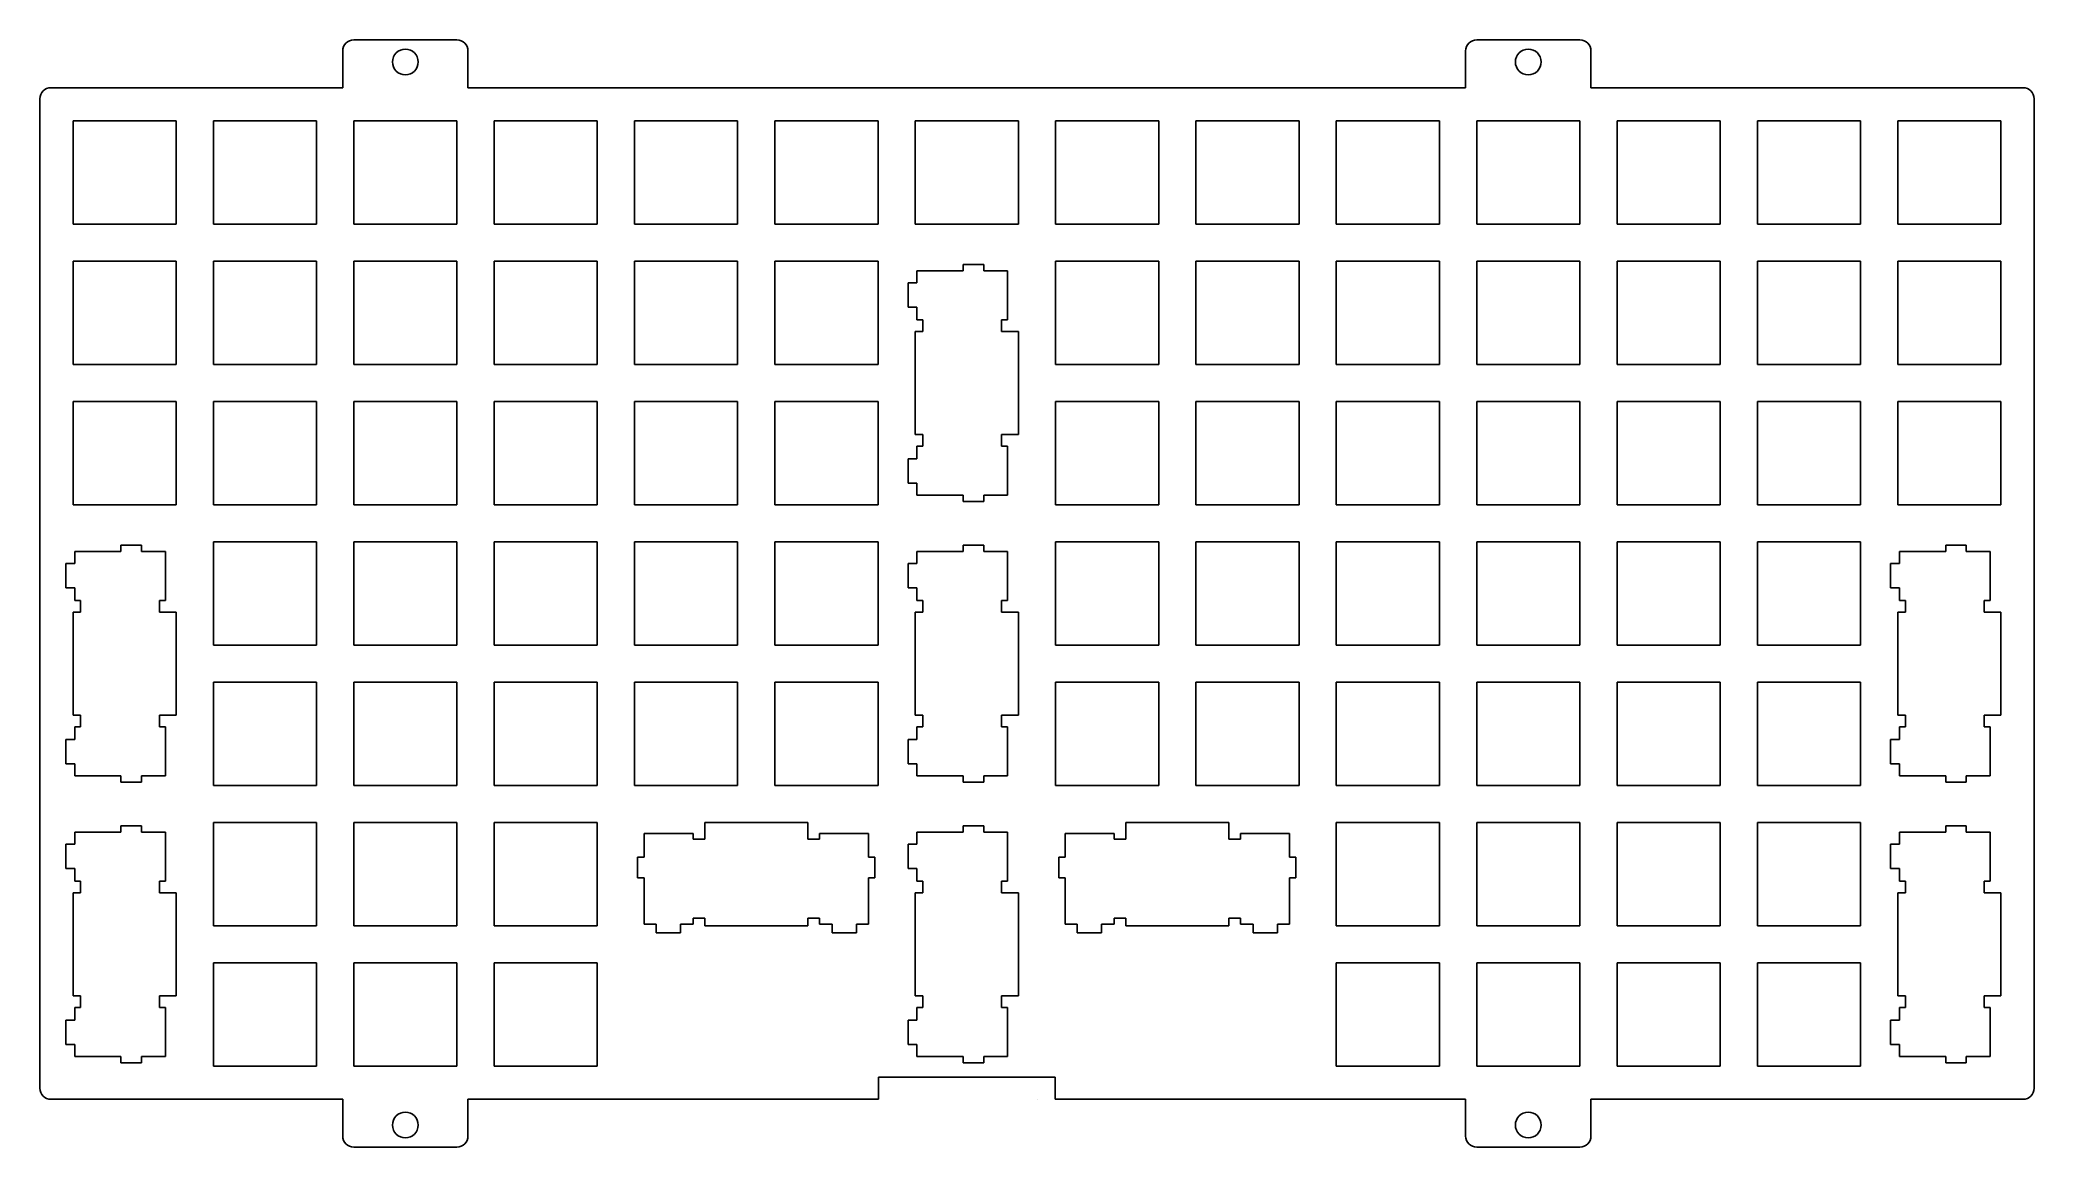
# Model space of a CAD drawing. Header units: millimetres. Extents: x -2 to 269, y -8 to 142.
import ezdxf

# ---------------------------------------------------------------- set-up
doc = ezdxf.new("R2010")
doc.units = ezdxf.units.MM
doc.layers.get('0').update_dxf_attribs({"linetype": 'CONTINUOUS'})

msp = doc.modelspace()

# ---------------------------------------------------------------- linework, layer by layer
for p, q in [((40.7183, 141.912), (54.719, 141.912)), ((193.118, 141.912), (207.119, 141.912)), ((39.2183, 135.412), (39.2183, 140.412)), ((56.219, 135.412), (56.219, 140.412)), ((191.618, 135.412), (191.618, 140.412)), ((208.619, 135.412), (208.619, 140.412)), ((-0.38173, 135.412), (39.2183, 135.412)), ((56.219, 135.412), (191.618, 135.412)), ((208.619, 135.412), (267.269, 135.412)), ((-1.88173, -0.38862), (-1.88173, 133.912)), ((268.769, 133.912), (268.769, -0.38862)), ((135.9185, 1.11138), (111.9185, 1.11138)), ((111.9185, 1.11138), (111.9185, -1.88862)), ((135.9185, 1.11138), (135.9185, -1.88862)), ((39.2183, -1.88862), (-0.38173, -1.88862)), ((39.2183, -6.88862), (39.2183, -1.88862)), ((56.219, -6.88862), (56.219, -1.88862)), ((111.9185, -1.88862), (56.219, -1.88862)), ((133.44364, -1.88862), (133.44364, -1.88862)), ((191.618, -1.88862), (135.9185, -1.88862)), ((191.618, -6.88862), (191.618, -1.88862)), ((267.269, -1.88862), (208.619, -1.88862)), ((208.619, -6.88862), (208.619, -1.88862)), ((54.719, -8.38862), (40.7183, -8.38862)), ((207.119, -8.38862), (193.118, -8.38862))]:
    msp.add_line(p, q)
at = {"color": 0}
for p, q in [((2.61827, 130.912), (16.6192, 130.912)), ((2.61827, 116.911), (2.61827, 130.912)), ((16.6192, 130.912), (16.6192, 116.911)), ((21.6683, 130.912), (35.669, 130.912)), ((21.6683, 116.911), (21.6683, 130.912)), ((35.669, 130.912), (35.669, 116.911)), ((40.7183, 130.912), (54.719, 130.912)), ((40.7183, 116.911), (40.7183, 130.912)), ((54.719, 130.912), (54.719, 116.911)), ((59.7683, 130.912), (73.769, 130.912)), ((59.7683, 116.911), (59.7683, 130.912)), ((73.769, 130.912), (73.769, 116.911)), ((78.8183, 130.912), (92.819, 130.912)), ((78.8183, 116.911), (78.8183, 130.912)), ((92.819, 130.912), (92.819, 116.911)), ((97.8683, 130.912), (111.869, 130.912)), ((97.8683, 116.911), (97.8683, 130.912)), ((111.869, 130.912), (111.869, 116.911)), ((116.918, 130.912), (130.919, 130.912)), ((116.918, 116.911), (116.918, 130.912)), ((130.919, 130.912), (130.919, 116.911)), ((135.968, 130.912), (149.969, 130.912)), ((135.968, 116.911), (135.968, 130.912)), ((149.969, 130.912), (149.969, 116.911)), ((155.018, 130.912), (169.019, 130.912)), ((155.018, 116.911), (155.018, 130.912)), ((169.019, 130.912), (169.019, 116.911)), ((174.068, 130.912), (188.069, 130.912)), ((174.068, 116.911), (174.068, 130.912)), ((188.069, 130.912), (188.069, 116.911)), ((193.118, 130.912), (207.119, 130.912)), ((193.118, 116.911), (193.118, 130.912)), ((207.119, 130.912), (207.119, 116.911)), ((212.168, 130.912), (226.169, 130.912)), ((212.168, 116.911), (212.168, 130.912)), ((226.169, 130.912), (226.169, 116.911)), ((231.218, 130.912), (245.219, 130.912)), ((231.218, 116.911), (231.218, 130.912)), ((245.219, 130.912), (245.219, 116.911)), ((250.268, 130.912), (264.269, 130.912)), ((250.268, 116.911), (250.268, 130.912)), ((264.269, 130.912), (264.269, 116.911)), ((16.6192, 116.911), (2.61827, 116.911)), ((35.669, 116.911), (21.6683, 116.911)), ((54.719, 116.911), (40.7183, 116.911)), ((73.769, 116.911), (59.7683, 116.911)), ((92.819, 116.911), (78.8183, 116.911)), ((111.869, 116.911), (97.8683, 116.911)), ((130.919, 116.911), (116.918, 116.911)), ((149.969, 116.911), (135.968, 116.911)), ((169.019, 116.911), (155.018, 116.911)), ((188.069, 116.911), (174.068, 116.911)), ((207.119, 116.911), (193.118, 116.911)), ((226.169, 116.911), (212.168, 116.911)), ((245.219, 116.911), (231.218, 116.911)), ((264.269, 116.911), (250.268, 116.911)), ((2.61827, 111.862), (16.6192, 111.862)), ((2.61827, 97.8613), (2.61827, 111.862)), ((16.6192, 111.862), (16.6192, 97.8613)), ((21.6683, 111.862), (35.669, 111.862)), ((21.6683, 97.8613), (21.6683, 111.862)), ((35.669, 111.862), (35.669, 97.8613)), ((40.7183, 111.862), (54.719, 111.862)), ((40.7183, 97.8613), (40.7183, 111.862)), ((54.719, 111.862), (54.719, 97.8613)), ((59.7683, 111.862), (73.769, 111.862)), ((59.7683, 97.8613), (59.7683, 111.862)), ((73.769, 111.862), (73.769, 97.8613)), ((78.8183, 111.862), (92.819, 111.862)), ((78.8183, 97.8613), (78.8183, 111.862)), ((92.819, 111.862), (92.819, 97.8613)), ((97.8683, 111.862), (111.869, 111.862)), ((97.8683, 97.8613), (97.8683, 111.862)), ((111.869, 111.862), (111.869, 97.8613)), ((123.419, 110.563), (123.419, 111.438)), ((123.419, 111.438), (126.219, 111.438)), ((126.219, 111.438), (126.219, 110.563)), ((135.968, 111.862), (149.969, 111.862)), ((135.968, 97.8613), (135.968, 111.862)), ((149.969, 111.862), (149.969, 97.8613)), ((155.018, 111.862), (169.019, 111.862)), ((155.018, 97.8613), (155.018, 111.862)), ((169.019, 111.862), (169.019, 97.8613)), ((174.068, 111.862), (188.069, 111.862)), ((174.068, 97.8613), (174.068, 111.862)), ((188.069, 111.862), (188.069, 97.8613)), ((193.118, 111.862), (207.119, 111.862)), ((193.118, 97.8613), (193.118, 111.862)), ((207.119, 111.862), (207.119, 97.8613)), ((212.168, 111.862), (226.169, 111.862)), ((212.168, 97.8613), (212.168, 111.862)), ((226.169, 111.862), (226.169, 97.8613)), ((231.218, 111.862), (245.219, 111.862)), ((231.218, 97.8613), (231.218, 111.862)), ((245.219, 111.862), (245.219, 97.8613)), ((250.268, 111.862), (264.269, 111.862)), ((250.268, 97.8613), (250.268, 111.862)), ((264.269, 111.862), (264.269, 97.8613)), ((115.948, 105.638), (115.948, 108.937)), ((115.948, 108.937), (117.148, 108.937)), ((117.148, 108.937), (117.148, 110.563)), ((117.148, 110.563), (123.419, 110.563)), ((126.219, 110.563), (129.449, 110.563)), ((129.449, 110.563), (129.449, 103.914)), ((117.148, 105.638), (115.948, 105.638)), ((117.148, 103.914), (117.148, 105.638)), ((117.949, 103.914), (117.148, 103.914)), ((117.949, 102.337), (117.949, 103.914)), ((129.449, 103.914), (128.648, 103.914)), ((128.648, 103.914), (128.648, 102.337)), ((116.918, 88.3377), (116.918, 102.337)), ((116.918, 102.337), (117.949, 102.337)), ((128.648, 102.337), (130.919, 102.337)), ((130.919, 102.337), (130.919, 88.3377)), ((16.6192, 97.8613), (2.61827, 97.8613)), ((35.669, 97.8613), (21.6683, 97.8613)), ((54.719, 97.8613), (40.7183, 97.8613)), ((73.769, 97.8613), (59.7683, 97.8613)), ((92.819, 97.8613), (78.8183, 97.8613)), ((111.869, 97.8613), (97.8683, 97.8613)), ((149.969, 97.8613), (135.968, 97.8613)), ((169.019, 97.8613), (155.018, 97.8613)), ((188.069, 97.8613), (174.068, 97.8613)), ((207.119, 97.8613), (193.118, 97.8613)), ((226.169, 97.8613), (212.168, 97.8613)), ((245.219, 97.8613), (231.218, 97.8613)), ((264.269, 97.8613), (250.268, 97.8613)), ((2.61827, 92.8123), (16.6192, 92.8123)), ((2.61827, 78.8113), (2.61827, 92.8123)), ((16.6192, 92.8123), (16.6192, 78.8113)), ((21.6683, 92.8123), (35.669, 92.8123)), ((21.6683, 78.8113), (21.6683, 92.8123)), ((35.669, 92.8123), (35.669, 78.8113)), ((40.7183, 92.8123), (54.719, 92.8123)), ((40.7183, 78.8113), (40.7183, 92.8123)), ((54.719, 92.8123), (54.719, 78.8113)), ((59.7683, 92.8123), (73.769, 92.8123)), ((59.7683, 78.8113), (59.7683, 92.8123)), ((73.769, 92.8123), (73.769, 78.8113)), ((78.8183, 92.8123), (92.819, 92.8123)), ((78.8183, 78.8113), (78.8183, 92.8123)), ((92.819, 92.8123), (92.819, 78.8113)), ((97.8683, 92.8123), (111.869, 92.8123)), ((97.8683, 78.8113), (97.8683, 92.8123)), ((111.869, 92.8123), (111.869, 78.8113)), ((135.968, 92.8123), (149.969, 92.8123)), ((135.968, 78.8113), (135.968, 92.8123)), ((149.969, 92.8123), (149.969, 78.8113)), ((155.018, 92.8123), (169.019, 92.8123)), ((155.018, 78.8113), (155.018, 92.8123)), ((169.019, 92.8123), (169.019, 78.8113)), ((174.068, 92.8123), (188.069, 92.8123)), ((174.068, 78.8113), (174.068, 92.8123)), ((188.069, 92.8123), (188.069, 78.8113)), ((193.118, 92.8123), (207.119, 92.8123)), ((193.118, 78.8113), (193.118, 92.8123)), ((207.119, 92.8123), (207.119, 78.8113)), ((212.168, 92.8123), (226.169, 92.8123)), ((212.168, 78.8113), (212.168, 92.8123)), ((226.169, 92.8123), (226.169, 78.8113)), ((231.218, 92.8123), (245.219, 92.8123)), ((231.218, 78.8113), (231.218, 92.8123)), ((245.219, 92.8123), (245.219, 78.8113)), ((250.268, 92.8123), (264.269, 92.8123)), ((250.268, 78.8113), (250.268, 92.8123)), ((264.269, 92.8123), (264.269, 78.8113)), ((117.949, 88.3377), (116.918, 88.3377)), ((117.148, 85.0388), (117.148, 86.7625)), ((117.148, 86.7625), (117.949, 86.7625)), ((117.949, 86.7625), (117.949, 88.3377)), ((128.648, 88.3377), (128.648, 86.7625)), ((130.919, 88.3377), (128.648, 88.3377)), ((128.648, 86.7625), (129.449, 86.7625)), ((129.449, 86.7625), (129.449, 80.1123)), ((115.948, 81.7383), (115.948, 85.0388)), ((115.948, 85.0388), (117.148, 85.0388)), ((117.148, 81.7383), (115.948, 81.7383)), ((117.148, 80.1123), (117.148, 81.7383)), ((16.6192, 78.8113), (2.61827, 78.8113)), ((35.669, 78.8113), (21.6683, 78.8113)), ((54.719, 78.8113), (40.7183, 78.8113)), ((73.769, 78.8113), (59.7683, 78.8113)), ((92.819, 78.8113), (78.8183, 78.8113)), ((111.869, 78.8113), (97.8683, 78.8113)), ((123.419, 80.1123), (117.148, 80.1123)), ((123.419, 79.2385), (123.419, 80.1123)), ((126.219, 79.2385), (123.419, 79.2385)), ((129.449, 80.1123), (126.219, 80.1123)), ((126.219, 80.1123), (126.219, 79.2385)), ((149.969, 78.8113), (135.968, 78.8113)), ((169.019, 78.8113), (155.018, 78.8113)), ((188.069, 78.8113), (174.068, 78.8113)), ((207.119, 78.8113), (193.118, 78.8113)), ((226.169, 78.8113), (212.168, 78.8113)), ((245.219, 78.8113), (231.218, 78.8113)), ((264.269, 78.8113), (250.268, 78.8113)), ((9.11849, 72.4627), (9.11849, 73.3365)), ((9.11849, 73.3365), (11.9187, 73.3365)), ((11.9187, 73.3365), (11.9187, 72.4627)), ((21.6683, 73.7623), (35.669, 73.7623)), ((21.6683, 59.7613), (21.6683, 73.7623)), ((35.669, 73.7623), (35.669, 59.7613)), ((40.7183, 73.7623), (54.719, 73.7623)), ((40.7183, 59.7613), (40.7183, 73.7623)), ((54.719, 73.7623), (54.719, 59.7613)), ((59.7683, 73.7623), (73.769, 73.7623)), ((59.7683, 59.7613), (59.7683, 73.7623)), ((73.769, 73.7623), (73.769, 59.7613)), ((78.8183, 73.7623), (92.819, 73.7623)), ((78.8183, 59.7613), (78.8183, 73.7623)), ((92.819, 73.7623), (92.819, 59.7613)), ((97.8683, 73.7623), (111.869, 73.7623)), ((97.8683, 59.7613), (97.8683, 73.7623)), ((111.869, 73.7623), (111.869, 59.7613)), ((123.419, 72.4627), (123.419, 73.3365)), ((123.419, 73.3365), (126.219, 73.3365)), ((126.219, 73.3365), (126.219, 72.4627)), ((135.968, 73.7623), (149.969, 73.7623)), ((135.968, 59.7613), (135.968, 73.7623)), ((149.969, 73.7623), (149.969, 59.7613)), ((155.018, 73.7623), (169.019, 73.7623)), ((155.018, 59.7613), (155.018, 73.7623)), ((169.019, 73.7623), (169.019, 59.7613)), ((174.068, 73.7623), (188.069, 73.7623)), ((174.068, 59.7613), (174.068, 73.7623)), ((188.069, 73.7623), (188.069, 59.7613)), ((193.118, 73.7623), (207.119, 73.7623)), ((193.118, 59.7613), (193.118, 73.7623)), ((207.119, 73.7623), (207.119, 59.7613)), ((212.168, 73.7623), (226.169, 73.7623)), ((212.168, 59.7613), (212.168, 73.7623)), ((226.169, 73.7623), (226.169, 59.7613)), ((231.218, 73.7623), (245.219, 73.7623)), ((231.218, 59.7613), (231.218, 73.7623)), ((245.219, 73.7623), (245.219, 59.7613)), ((256.769, 72.4627), (256.769, 73.3365)), ((256.769, 73.3365), (259.569, 73.3365)), ((259.569, 73.3365), (259.569, 72.4627)), ((1.64814, 67.5375), (1.64814, 70.8367)), ((1.64814, 70.8367), (2.84841, 70.8367)), ((2.84841, 70.8367), (2.84841, 72.4627)), ((2.84841, 72.4627), (9.11849, 72.4627)), ((11.9187, 72.4627), (15.1488, 72.4627)), ((15.1488, 72.4627), (15.1488, 65.8139)), ((115.948, 67.5375), (115.948, 70.8367)), ((115.948, 70.8367), (117.148, 70.8367)), ((117.148, 70.8367), (117.148, 72.4627)), ((117.148, 72.4627), (123.419, 72.4627)), ((126.219, 72.4627), (129.449, 72.4627)), ((129.449, 72.4627), (129.449, 65.8139)), ((249.298, 67.5375), (249.298, 70.8367)), ((249.298, 70.8367), (250.498, 70.8367)), ((250.498, 70.8367), (250.498, 72.4627)), ((250.498, 72.4627), (256.769, 72.4627)), ((259.569, 72.4627), (262.799, 72.4627)), ((262.799, 72.4627), (262.799, 65.8139)), ((2.84841, 67.5375), (1.64814, 67.5375)), ((2.84841, 65.8139), (2.84841, 67.5375)), ((3.64906, 65.8139), (2.84841, 65.8139)), ((3.64906, 64.2373), (3.64906, 65.8139)), ((15.1488, 65.8139), (14.3481, 65.8139)), ((14.3481, 65.8139), (14.3481, 64.2373)), ((117.148, 67.5375), (115.948, 67.5375)), ((117.148, 65.8139), (117.148, 67.5375)), ((117.949, 65.8139), (117.148, 65.8139)), ((117.949, 64.2373), (117.949, 65.8139)), ((129.449, 65.8139), (128.648, 65.8139)), ((128.648, 65.8139), (128.648, 64.2373)), ((250.498, 67.5375), (249.298, 67.5375)), ((250.498, 65.8139), (250.498, 67.5375)), ((251.299, 65.8139), (250.498, 65.8139)), ((251.299, 64.2373), (251.299, 65.8139)), ((262.799, 65.8139), (261.998, 65.8139)), ((261.998, 65.8139), (261.998, 64.2373)), ((2.61827, 50.2377), (2.61827, 64.2373)), ((2.61827, 64.2373), (3.64906, 64.2373)), ((14.3481, 64.2373), (16.6192, 64.2373)), ((16.6192, 64.2373), (16.6192, 50.2377)), ((116.918, 50.2377), (116.918, 64.2373)), ((116.918, 64.2373), (117.949, 64.2373)), ((128.648, 64.2373), (130.919, 64.2373)), ((130.919, 64.2373), (130.919, 50.2377)), ((250.268, 50.2377), (250.268, 64.2373)), ((250.268, 64.2373), (251.299, 64.2373)), ((261.998, 64.2373), (264.269, 64.2373)), ((264.269, 64.2373), (264.269, 50.2377)), ((35.669, 59.7613), (21.6683, 59.7613)), ((54.719, 59.7613), (40.7183, 59.7613)), ((73.769, 59.7613), (59.7683, 59.7613)), ((92.819, 59.7613), (78.8183, 59.7613)), ((111.869, 59.7613), (97.8683, 59.7613)), ((149.969, 59.7613), (135.968, 59.7613)), ((169.019, 59.7613), (155.018, 59.7613)), ((188.069, 59.7613), (174.068, 59.7613)), ((207.119, 59.7613), (193.118, 59.7613)), ((226.169, 59.7613), (212.168, 59.7613)), ((245.219, 59.7613), (231.218, 59.7613)), ((21.6683, 54.7123), (35.669, 54.7123)), ((21.6683, 40.7113), (21.6683, 54.7123)), ((35.669, 54.7123), (35.669, 40.7113)), ((40.7183, 54.7123), (54.719, 54.7123)), ((40.7183, 40.7113), (40.7183, 54.7123)), ((54.719, 54.7123), (54.719, 40.7113)), ((59.7683, 54.7123), (73.769, 54.7123)), ((59.7683, 40.7113), (59.7683, 54.7123)), ((73.769, 54.7123), (73.769, 40.7113)), ((78.8183, 54.7123), (92.819, 54.7123)), ((78.8183, 40.7113), (78.8183, 54.7123)), ((92.819, 54.7123), (92.819, 40.7113)), ((97.8683, 54.7123), (111.869, 54.7123)), ((97.8683, 40.7113), (97.8683, 54.7123)), ((111.869, 54.7123), (111.869, 40.7113)), ((135.968, 54.7123), (149.969, 54.7123)), ((135.968, 40.7113), (135.968, 54.7123)), ((149.969, 54.7123), (149.969, 40.7113)), ((155.018, 54.7123), (169.019, 54.7123)), ((155.018, 40.7113), (155.018, 54.7123)), ((169.019, 54.7123), (169.019, 40.7113)), ((174.068, 54.7123), (188.069, 54.7123)), ((174.068, 40.7113), (174.068, 54.7123)), ((188.069, 54.7123), (188.069, 40.7113)), ((193.118, 54.7123), (207.119, 54.7123)), ((193.118, 40.7113), (193.118, 54.7123)), ((207.119, 54.7123), (207.119, 40.7113)), ((212.168, 54.7123), (226.169, 54.7123)), ((212.168, 40.7113), (212.168, 54.7123)), ((226.169, 54.7123), (226.169, 40.7113)), ((231.218, 54.7123), (245.219, 54.7123)), ((231.218, 40.7113), (231.218, 54.7123)), ((245.219, 54.7123), (245.219, 40.7113)), ((3.64906, 50.2377), (2.61827, 50.2377)), ((3.64906, 48.6625), (3.64906, 50.2377)), ((14.3481, 50.2377), (14.3481, 48.6625)), ((16.6192, 50.2377), (14.3481, 50.2377)), ((117.949, 50.2377), (116.918, 50.2377)), ((117.949, 48.6625), (117.949, 50.2377)), ((128.648, 50.2377), (128.648, 48.6625)), ((130.919, 50.2377), (128.648, 50.2377)), ((251.299, 50.2377), (250.268, 50.2377)), ((251.299, 48.6625), (251.299, 50.2377)), ((261.998, 50.2377), (261.998, 48.6625)), ((264.269, 50.2377), (261.998, 50.2377)), ((1.64814, 43.6383), (1.64814, 46.9388)), ((1.64814, 46.9388), (2.84841, 46.9388)), ((2.84841, 46.9388), (2.84841, 48.6625)), ((2.84841, 48.6625), (3.64906, 48.6625)), ((14.3481, 48.6625), (15.1488, 48.6625)), ((15.1488, 48.6625), (15.1488, 42.0123)), ((115.948, 43.6383), (115.948, 46.9388)), ((115.948, 46.9388), (117.148, 46.9388)), ((117.148, 46.9388), (117.148, 48.6625)), ((117.148, 48.6625), (117.949, 48.6625)), ((128.648, 48.6625), (129.449, 48.6625)), ((129.449, 48.6625), (129.449, 42.0123)), ((249.298, 43.6383), (249.298, 46.9388)), ((249.298, 46.9388), (250.498, 46.9388)), ((250.498, 46.9388), (250.498, 48.6625)), ((250.498, 48.6625), (251.299, 48.6625)), ((261.998, 48.6625), (262.799, 48.6625)), ((262.799, 48.6625), (262.799, 42.0123)), ((2.84841, 43.6383), (1.64814, 43.6383)), ((2.84841, 42.0123), (2.84841, 43.6383)), ((117.148, 43.6383), (115.948, 43.6383)), ((117.148, 42.0123), (117.148, 43.6383)), ((250.498, 43.6383), (249.298, 43.6383)), ((250.498, 42.0123), (250.498, 43.6383)), ((9.11849, 42.0123), (2.84841, 42.0123)), ((9.11849, 41.1385), (9.11849, 42.0123)), ((11.9187, 41.1385), (9.11849, 41.1385)), ((15.1488, 42.0123), (11.9187, 42.0123)), ((11.9187, 42.0123), (11.9187, 41.1385)), ((35.669, 40.7113), (21.6683, 40.7113)), ((54.719, 40.7113), (40.7183, 40.7113)), ((73.769, 40.7113), (59.7683, 40.7113)), ((92.819, 40.7113), (78.8183, 40.7113)), ((111.869, 40.7113), (97.8683, 40.7113)), ((123.419, 42.0123), (117.148, 42.0123)), ((123.419, 41.1385), (123.419, 42.0123)), ((126.219, 41.1385), (123.419, 41.1385)), ((129.449, 42.0123), (126.219, 42.0123)), ((126.219, 42.0123), (126.219, 41.1385)), ((149.969, 40.7113), (135.968, 40.7113)), ((169.019, 40.7113), (155.018, 40.7113)), ((188.069, 40.7113), (174.068, 40.7113)), ((207.119, 40.7113), (193.118, 40.7113)), ((226.169, 40.7113), (212.168, 40.7113)), ((245.219, 40.7113), (231.218, 40.7113)), ((256.769, 42.0123), (250.498, 42.0123)), ((256.769, 41.1385), (256.769, 42.0123)), ((259.569, 41.1385), (256.769, 41.1385)), ((262.799, 42.0123), (259.569, 42.0123)), ((259.569, 42.0123), (259.569, 41.1385)), ((9.11849, 34.3628), (9.11849, 35.2364)), ((9.11849, 35.2364), (11.9187, 35.2364)), ((11.9187, 35.2364), (11.9187, 34.3628)), ((21.6683, 35.6623), (35.669, 35.6623)), ((21.6683, 21.6614), (21.6683, 35.6623)), ((35.669, 35.6623), (35.669, 21.6614)), ((40.7183, 35.6623), (54.719, 35.6623)), ((40.7183, 21.6614), (40.7183, 35.6623)), ((54.719, 35.6623), (54.719, 21.6614)), ((59.7683, 35.6623), (73.769, 35.6623)), ((59.7683, 21.6614), (59.7683, 35.6623)), ((73.769, 35.6623), (73.769, 21.6614)), ((88.3433, 33.3926), (88.3433, 35.6623)), ((88.3433, 35.6623), (102.344, 35.6623)), ((102.344, 35.6623), (102.344, 33.3926)), ((123.419, 34.3628), (123.419, 35.2364)), ((123.419, 35.2364), (126.219, 35.2364)), ((126.219, 35.2364), (126.219, 34.3628)), ((145.493, 33.3926), (145.493, 35.6623)), ((145.493, 35.6623), (159.494, 35.6623)), ((159.494, 35.6623), (159.494, 33.3926)), ((174.068, 35.6623), (188.069, 35.6623)), ((174.068, 21.6614), (174.068, 35.6623)), ((188.069, 35.6623), (188.069, 21.6614)), ((193.118, 35.6623), (207.119, 35.6623)), ((193.118, 21.6614), (193.118, 35.6623)), ((207.119, 35.6623), (207.119, 21.6614)), ((212.168, 35.6623), (226.169, 35.6623)), ((212.168, 21.6614), (212.168, 35.6623)), ((226.169, 35.6623), (226.169, 21.6614)), ((231.218, 35.6623), (245.219, 35.6623)), ((231.218, 21.6614), (231.218, 35.6623)), ((245.219, 35.6623), (245.219, 21.6614)), ((256.769, 34.3628), (256.769, 35.2364)), ((256.769, 35.2364), (259.569, 35.2364)), ((259.569, 35.2364), (259.569, 34.3628)), ((1.64814, 29.4376), (1.64814, 32.7367)), ((1.64814, 32.7367), (2.84841, 32.7367)), ((2.84841, 32.7367), (2.84841, 34.3628)), ((2.84841, 34.3628), (9.11849, 34.3628)), ((11.9187, 34.3628), (15.1488, 34.3628)), ((15.1488, 34.3628), (15.1488, 27.7137)), ((80.119, 30.9631), (80.119, 34.1919)), ((80.119, 34.1919), (86.7682, 34.1919)), ((86.7682, 34.1919), (86.7682, 33.3926)), ((86.7682, 33.3926), (88.3433, 33.3926)), ((102.344, 33.3926), (103.919, 33.3926)), ((103.919, 33.3926), (103.919, 34.1919)), ((103.919, 34.1919), (110.568, 34.1919)), ((110.568, 34.1919), (110.568, 30.9631)), ((115.948, 29.4376), (115.948, 32.7367)), ((115.948, 32.7367), (117.148, 32.7367)), ((117.148, 32.7367), (117.148, 34.3628)), ((117.148, 34.3628), (123.419, 34.3628)), ((126.219, 34.3628), (129.449, 34.3628)), ((129.449, 34.3628), (129.449, 27.7137)), ((137.269, 30.9631), (137.269, 34.1919)), ((137.269, 34.1919), (143.918, 34.1919)), ((143.918, 34.1919), (143.918, 33.3926)), ((143.918, 33.3926), (145.493, 33.3926)), ((159.494, 33.3926), (161.069, 33.3926)), ((161.069, 33.3926), (161.069, 34.1919)), ((161.069, 34.1919), (167.718, 34.1919)), ((167.718, 34.1919), (167.718, 30.9631)), ((249.298, 29.4376), (249.298, 32.7367)), ((249.298, 32.7367), (250.498, 32.7367)), ((250.498, 32.7367), (250.498, 34.3628)), ((250.498, 34.3628), (256.769, 34.3628)), ((259.569, 34.3628), (262.799, 34.3628)), ((262.799, 34.3628), (262.799, 27.7137)), ((79.2441, 28.1616), (79.2441, 30.9631)), ((79.2441, 30.9631), (80.119, 30.9631)), ((110.568, 30.9631), (111.443, 30.9631)), ((111.443, 30.9631), (111.443, 28.1616)), ((136.394, 28.1616), (136.394, 30.9631)), ((136.394, 30.9631), (137.269, 30.9631)), ((167.718, 30.9631), (168.593, 30.9631)), ((168.593, 30.9631), (168.593, 28.1616)), ((2.84841, 29.4376), (1.64814, 29.4376)), ((2.84841, 27.7137), (2.84841, 29.4376)), ((3.64906, 27.7137), (2.84841, 27.7137)), ((3.64906, 26.1372), (3.64906, 27.7137)), ((15.1488, 27.7137), (14.3481, 27.7137)), ((14.3481, 27.7137), (14.3481, 26.1372)), ((80.119, 28.1616), (79.2441, 28.1616)), ((80.119, 21.8929), (80.119, 28.1616)), ((110.568, 28.1616), (110.568, 21.8929)), ((111.443, 28.1616), (110.568, 28.1616)), ((117.148, 29.4376), (115.948, 29.4376)), ((117.148, 27.7137), (117.148, 29.4376)), ((117.949, 27.7137), (117.148, 27.7137)), ((117.949, 26.1372), (117.949, 27.7137)), ((129.449, 27.7137), (128.648, 27.7137)), ((128.648, 27.7137), (128.648, 26.1372)), ((137.269, 28.1616), (136.394, 28.1616)), ((137.269, 21.8929), (137.269, 28.1616)), ((167.718, 28.1616), (167.718, 21.8929)), ((168.593, 28.1616), (167.718, 28.1616)), ((250.498, 29.4376), (249.298, 29.4376)), ((250.498, 27.7137), (250.498, 29.4376)), ((251.299, 27.7137), (250.498, 27.7137)), ((251.299, 26.1372), (251.299, 27.7137)), ((262.799, 27.7137), (261.998, 27.7137)), ((261.998, 27.7137), (261.998, 26.1372)), ((2.61827, 12.1378), (2.61827, 26.1372)), ((2.61827, 26.1372), (3.64906, 26.1372)), ((14.3481, 26.1372), (16.6192, 26.1372)), ((16.6192, 26.1372), (16.6192, 12.1378)), ((116.918, 26.1372), (117.949, 26.1372)), ((116.918, 12.1378), (116.918, 26.1372)), ((128.648, 26.1372), (130.919, 26.1372)), ((130.919, 26.1372), (130.919, 12.1378)), ((250.268, 12.1378), (250.268, 26.1372)), ((250.268, 26.1372), (251.299, 26.1372)), ((261.998, 26.1372), (264.269, 26.1372)), ((264.269, 26.1372), (264.269, 12.1378)), ((35.669, 21.6614), (21.6683, 21.6614)), ((54.719, 21.6614), (40.7183, 21.6614)), ((73.769, 21.6614), (59.7683, 21.6614)), ((81.7439, 21.8929), (80.119, 21.8929)), ((81.7439, 20.6926), (81.7439, 21.8929)), ((86.7682, 21.8929), (85.0441, 21.8929)), ((85.0441, 21.8929), (85.0441, 20.6926)), ((88.3433, 22.6921), (86.7682, 22.6921)), ((86.7682, 22.6921), (86.7682, 21.8929)), ((88.3433, 21.6628), (88.3433, 22.6921)), ((102.344, 21.6628), (88.3433, 21.6628)), ((103.919, 22.6921), (102.344, 22.6921)), ((102.344, 22.6921), (102.344, 21.6628)), ((103.919, 21.8929), (103.919, 22.6921)), ((105.643, 21.8929), (103.919, 21.8929)), ((105.643, 20.6926), (105.643, 21.8929)), ((110.568, 21.8929), (108.943, 21.8929)), ((108.943, 21.8929), (108.943, 20.6926)), ((138.894, 21.8929), (137.269, 21.8929)), ((138.894, 20.6926), (138.894, 21.8929)), ((143.918, 21.8929), (142.194, 21.8929)), ((142.194, 21.8929), (142.194, 20.6926)), ((145.493, 22.6921), (143.918, 22.6921)), ((143.918, 22.6921), (143.918, 21.8929)), ((145.493, 21.6628), (145.493, 22.6921)), ((159.494, 21.6628), (145.493, 21.6628)), ((161.069, 22.6921), (159.494, 22.6921)), ((159.494, 22.6921), (159.494, 21.6628)), ((161.069, 21.8929), (161.069, 22.6921)), ((162.793, 21.8929), (161.069, 21.8929)), ((162.793, 20.6926), (162.793, 21.8929)), ((167.718, 21.8929), (166.093, 21.8929)), ((166.093, 21.8929), (166.093, 20.6926)), ((188.069, 21.6614), (174.068, 21.6614)), ((207.119, 21.6614), (193.118, 21.6614)), ((226.169, 21.6614), (212.168, 21.6614)), ((245.219, 21.6614), (231.218, 21.6614)), ((85.0441, 20.6926), (81.7439, 20.6926)), ((108.943, 20.6926), (105.643, 20.6926)), ((142.194, 20.6926), (138.894, 20.6926)), ((166.093, 20.6926), (162.793, 20.6926)), ((21.6683, 16.6122), (35.669, 16.6122)), ((21.6683, 2.61138), (21.6683, 16.6122)), ((35.669, 16.6122), (35.669, 2.61138)), ((40.7183, 16.6122), (54.719, 16.6122)), ((40.7183, 2.61138), (40.7183, 16.6122)), ((54.719, 16.6122), (54.719, 2.61138)), ((59.7683, 16.6122), (73.769, 16.6122)), ((59.7683, 2.61138), (59.7683, 16.6122)), ((73.769, 16.6122), (73.769, 2.61138)), ((174.068, 16.6122), (188.069, 16.6122)), ((174.068, 2.61138), (174.068, 16.6122)), ((188.069, 16.6122), (188.069, 2.61138)), ((193.118, 16.6122), (207.119, 16.6122)), ((193.118, 2.61138), (193.118, 16.6122)), ((207.119, 16.6122), (207.119, 2.61138)), ((212.168, 16.6122), (226.169, 16.6122)), ((212.168, 2.61138), (212.168, 16.6122)), ((226.169, 16.6122), (226.169, 2.61138)), ((231.218, 16.6122), (245.219, 16.6122)), ((231.218, 2.61138), (231.218, 16.6122)), ((245.219, 16.6122), (245.219, 2.61138)), ((3.64906, 12.1378), (2.61827, 12.1378)), ((3.64906, 10.5627), (3.64906, 12.1378)), ((14.3481, 12.1378), (14.3481, 10.5627)), ((16.6192, 12.1378), (14.3481, 12.1378)), ((117.949, 12.1378), (116.918, 12.1378)), ((117.949, 10.5627), (117.949, 12.1378)), ((128.648, 12.1378), (128.648, 10.5627)), ((130.919, 12.1378), (128.648, 12.1378)), ((251.299, 12.1378), (250.268, 12.1378)), ((251.299, 10.5627), (251.299, 12.1378)), ((261.998, 12.1378), (261.998, 10.5627)), ((264.269, 12.1378), (261.998, 12.1378)), ((1.64814, 5.53833), (1.64814, 8.83874)), ((1.64814, 8.83874), (2.84841, 8.83874)), ((2.84841, 8.83874), (2.84841, 10.5627)), ((2.84841, 10.5627), (3.64906, 10.5627)), ((14.3481, 10.5627), (15.1488, 10.5627)), ((15.1488, 10.5627), (15.1488, 3.91223)), ((115.948, 5.53833), (115.948, 8.83874)), ((115.948, 8.83874), (117.148, 8.83874)), ((117.148, 8.83874), (117.148, 10.5627)), ((117.148, 10.5627), (117.949, 10.5627)), ((128.648, 10.5627), (129.449, 10.5627)), ((129.449, 10.5627), (129.449, 3.91223)), ((249.298, 5.53833), (249.298, 8.83874)), ((249.298, 8.83874), (250.498, 8.83874)), ((250.498, 8.83874), (250.498, 10.5627)), ((250.498, 10.5627), (251.299, 10.5627)), ((261.998, 10.5627), (262.799, 10.5627)), ((262.799, 10.5627), (262.799, 3.91223)), ((2.84841, 5.53833), (1.64814, 5.53833)), ((2.84841, 3.91223), (2.84841, 5.53833)), ((117.148, 5.53833), (115.948, 5.53833)), ((117.148, 3.91223), (117.148, 5.53833)), ((250.498, 5.53833), (249.298, 5.53833)), ((250.498, 3.91223), (250.498, 5.53833)), ((9.11849, 3.91223), (2.84841, 3.91223)), ((9.11849, 3.03857), (9.11849, 3.91223)), ((11.9187, 3.03857), (9.11849, 3.03857)), ((15.1488, 3.91223), (11.9187, 3.91223)), ((11.9187, 3.91223), (11.9187, 3.03857)), ((123.419, 3.91223), (117.148, 3.91223)), ((123.419, 3.03857), (123.419, 3.91223)), ((126.219, 3.03857), (123.419, 3.03857)), ((129.449, 3.91223), (126.219, 3.91223)), ((126.219, 3.91223), (126.219, 3.03857)), ((256.769, 3.91223), (250.498, 3.91223)), ((256.769, 3.03857), (256.769, 3.91223)), ((259.569, 3.03857), (256.769, 3.03857)), ((262.799, 3.91223), (259.569, 3.91223)), ((259.569, 3.91223), (259.569, 3.03857)), ((35.669, 2.61138), (21.6683, 2.61138)), ((54.719, 2.61138), (40.7183, 2.61138)), ((73.769, 2.61138), (59.7683, 2.61138)), ((188.069, 2.61138), (174.068, 2.61138)), ((207.119, 2.61138), (193.118, 2.61138)), ((226.169, 2.61138), (212.168, 2.61138)), ((245.219, 2.61138), (231.218, 2.61138))]:
    msp.add_line(p, q, dxfattribs=at)
for centre in [(47.71865, 138.912), (200.1185, 138.912), (47.71865, -5.38862), (200.1185, -5.38862)]:
    msp.add_circle(centre, 1.75)
for centre, start, end in [((40.7183, 140.412), 90, 180), ((54.719, 140.412), 0, 90), ((193.118, 140.412), 90, 180), ((207.119, 140.412), 0, 90), ((-0.38173, 133.912), 90, 180), ((267.269, 133.912), 0, 90), ((-0.38173, -0.38862), 180, 270), ((267.269, -0.38862), 270, 360), ((40.7183, -6.88862), 180, 270), ((54.719, -6.88862), 270, 0), ((193.118, -6.88862), 180, 270), ((207.119, -6.88862), 270, 0)]:
    msp.add_arc(centre, 1.5, start, end)

doc.saveas('drawing.dxf')
